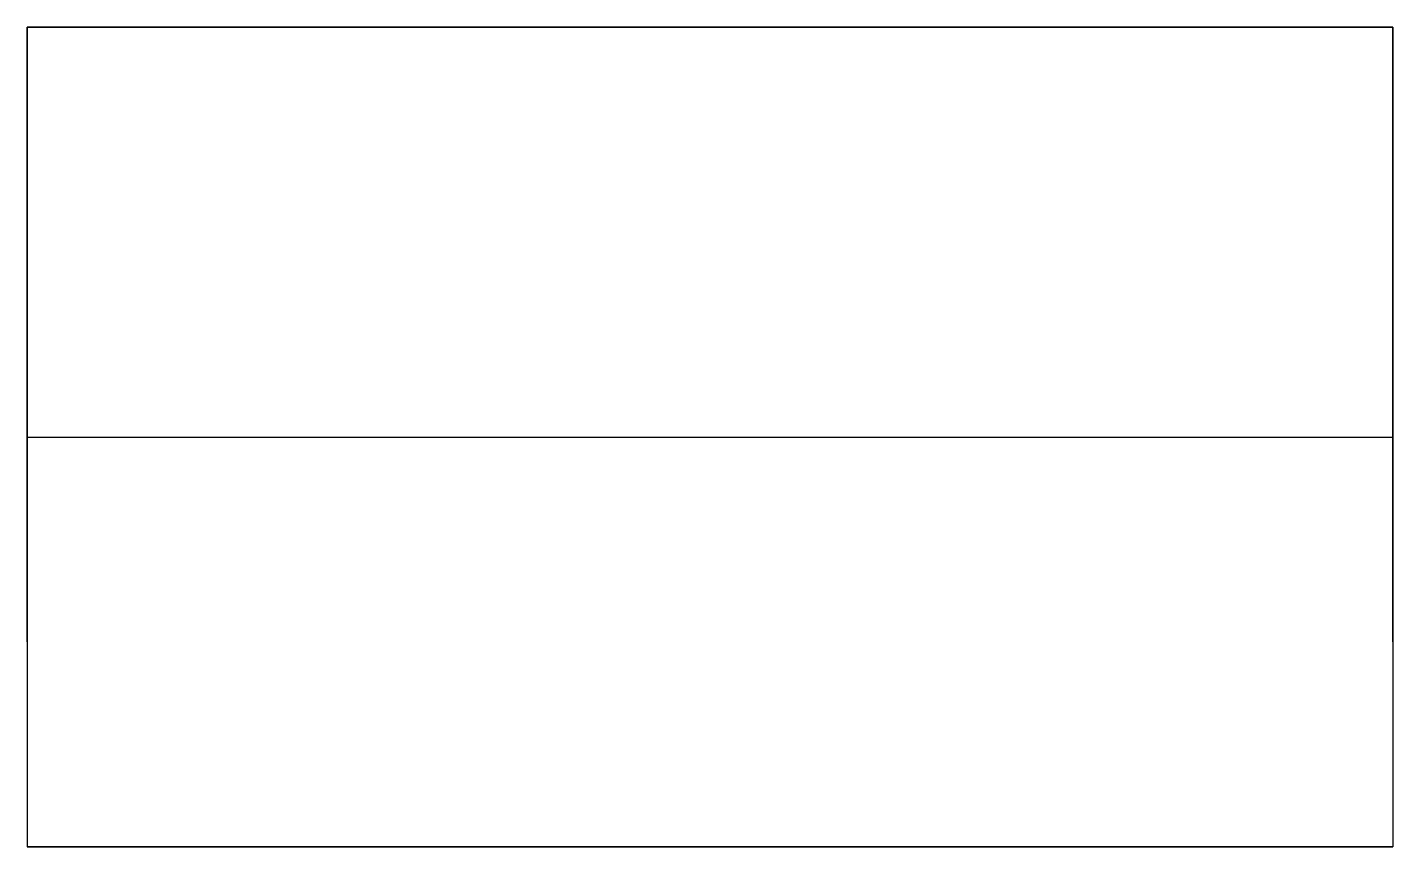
# Model space of a CAD drawing. Header units: inches. Extents: x -5 to 5, y -3 to 3.
import ezdxf

# ---------------------------------------------------------------- set-up
doc = ezdxf.new("R2010")
doc.units = ezdxf.units.IN
doc.header["$MEASUREMENT"] = 0
doc.layers.add('Fenetre', color=2, linetype='Continuous')

msp = doc.modelspace()

# ---------------------------------------------------------------- linework, layer by layer
at = {"extrusion": (0, -1, 0)}
for p, q in [((5, 3, -4.5), (-5, 3, -4.5)), ((-5, 3, -4.5), (-5, 3, 2.5)), ((-5, 3, 2.5), (5, 3, 2.5)), ((-5, 3, -4.5), (-5, -3, -4.5)), ((5, 3, -4.5), (5, 3, 2.5)), ((5, -3, -4.5), (-5, -3, -4.5)), ((-5, -3, -4.5), (-5, -3, 2.5)), ((-5, -3, 2.5), (5, -3, 2.5)), ((5, -3, -4.5), (5, -3, 2.5))]:
    msp.add_line(p, q, dxfattribs=at)
at = {"extrusion": (1, -2e-16, 0)}
for p, q in [((-5, 0, 4.808), (-5, 3, 2.5)), ((5, 3, -4.5), (5, -3, -4.5)), ((5, 0, 4.808), (5, 3, 2.5)), ((-5, 0, 4.808), (-5, -3, 2.5)), ((-5, 0, 4.808), (5, 0, 4.808)), ((5, 0, 4.808), (5, -3, 2.5))]:
    msp.add_line(p, q, dxfattribs=at)
at = {"layer": 'Fenetre', "extrusion": (0, -1, 0), "elevation": -3}
msp.add_lwpolyline([(-2.5, 1.5), (2.5, 1.5), (2.5, -1.5), (-2.5, -1.5)], close=True, dxfattribs=at)
at = {"layer": 'Fenetre', "extrusion": (1, -2e-16, 0)}
for elevation in [-5, 5]:
    msp.add_lwpolyline([(1.5, 1.5), (-1.5, 1.5), (-1.5, -1.5), (1.5, -1.5)], close=True, dxfattribs=dict(at, elevation=elevation))
at = {"layer": 'Fenetre', "extrusion": (0, -1, 2e-16), "elevation": 3}
for points in [[(-3.833, 1.341), (-0.738, 1.341), (-0.738, -1.611), (-3.833, -1.611)], [(0.779, 1.341), (3.874, 1.341), (3.874, -1.611), (0.779, -1.611)]]:
    msp.add_lwpolyline(points, close=True, dxfattribs=at)

doc.saveas('drawing.dxf')
